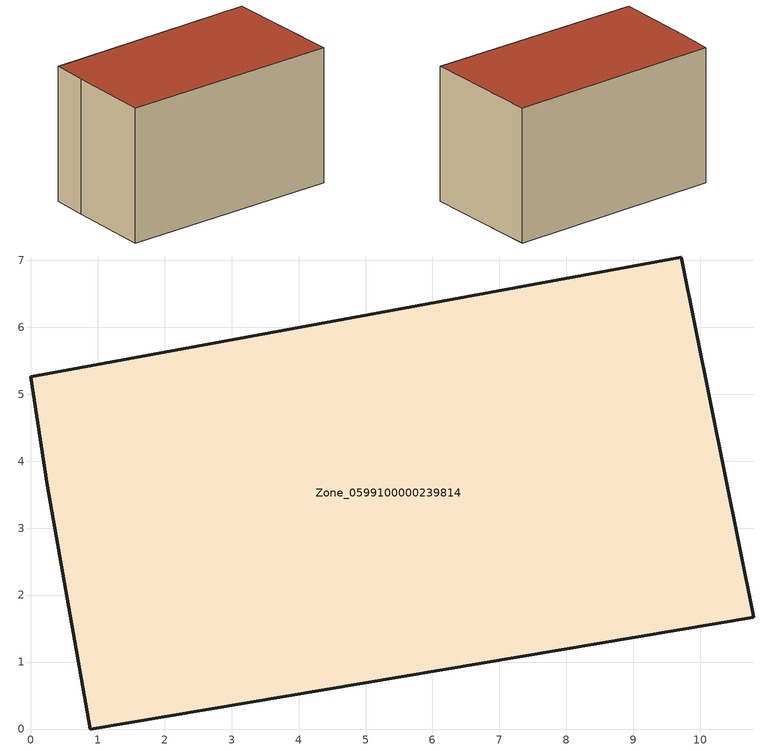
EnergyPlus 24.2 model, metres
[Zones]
Zone_0599100000239814
 floor ground (C_G): 9.72,7.05 10.8,1.67 0.89,0 0.25,3.64 0,5.26 z0.07
 wall outside (C_F): 0.25,3.64 0.89,0 10.8,1.67 9.72,7.05 0,5.26 0.25,3.64 z0.07:6.33
 roof outside (C_R): 10.8,1.67 9.72,7.05 0,5.26 0.25,3.64 0.89,0 z6.33
[BUILDING]
Pand.0599100000239814: North Axis=0; Terrain=City; Loads Convergence Tolerance Value=0.04; Temperature Convergence Tolerance Value=0.4; Solar Distribution=FullExterior; Maximum Number of Warmup Days=25; Minimum Number of Warmup Days=1
[Site:Location]
Rotterdam.The.Hague.AP_ZH_NLD Design_Conditions: Latitude=51.96; Longitude=4.45; Time Zone=1; Elevation=-4.5
[SITE:GROUNDTEMPERATURE:BUILDINGSURFACE]
18, 18, 18, 18, 18, 18, 18, 18, 18, 18, 18, 18
[MATERIAL] Thermal Absorptance=0.9; Solar Absorptance=0.7; Visible Absorptance=0.7
Name | Roughness | Thickness | Conductivity | Density | Specific Heat
G.TI.1946 | MediumSmooth | 0.15 | 1 | 540 | 1210
F.TI.1946 | Rough | 0.3 | 0.857143 | 1920 | 840
R.TI.1946 | MediumRough | 0.2 | 0.1 | 1500 | 1000
[CONSTRUCTION]
C_G: G.TI.1946
C_F: F.TI.1946
C_R: R.TI.1946
[ZONE]
Zone_0599100000239814: Type=1; Multiplier=1; Ceiling Height=Autocalculate; Volume=Autocalculate; Floor Area=autocalculate; Part of Total Floor Area=Yes
[ZONEINFILTRATION:DESIGNFLOWRATE]
Infil_Zone_0599100000239814: Zone or ZoneList or Space or SpaceList=Zone_0599100000239814; Schedule=AlwaysOn; Design Flow Rate Calculation Method=Flow/Area; Flow Rate per Floor Area=0.003; Constant Term Coefficient=1; Temperature Term Coefficient=0; Velocity Term Coefficient=0; Velocity Squared Term Coefficient=0
[HVACTEMPLATE:ZONE:IDEALLOADSAIRSYSTEM]
Zone_0599100000239814: Maximum Heating Supply Air Temperature=50; Minimum Cooling Supply Air Temperature=13; Maximum Heating Supply Air Humidity Ratio=0.0156; Minimum Cooling Supply Air Humidity Ratio=0.0077; Heating Limit=NoLimit; Cooling Limit=NoLimit; Dehumidification Control Type=ConstantSensibleHeatRatio; Cooling Sensible Heat Ratio=0.7; Dehumidification Setpoint=60; Humidification Control Type=None; Humidification Setpoint=30; Outdoor Air Method=None; Outdoor Air Flow Rate per Person=0.00944; Outdoor Air Flow Rate per Zone Floor Area=0; Outdoor Air Flow Rate per Zone=0; Demand Controlled Ventilation Type=None; Outdoor Air Economizer Type=NoEconomizer; Heat Recovery Type=None; Sensible Heat Recovery Effectiveness=0.7; Latent Heat Recovery Effectiveness=0.65
[ZONECONTROL:THERMOSTAT]
ThermostatControl_Zone_0599100000239814: Zone or ZoneList=Zone_0599100000239814; Control Type Schedule=DualSetpointControlType; Control 1=Thermostat_Zone_0599100000239814; Temperature Difference Between Cutout And Setpoint=0
[THERMOSTATSETPOINT:DUALSETPOINT]
Thermostat_Zone_0599100000239814: Heating Setpoint Temperature Schedule=HeatingSetpoint_Zone_0599100000239814; Cooling Setpoint Temperature Schedule=CoolingSetpoint_Zone_0599100000239814
[SCHEDULE:COMPACT]
HeatingSetpoint_Zone_0599100000239814: Through: 12/31, For: AllDays, Until: 24:00, 21
CoolingSetpoint_Zone_0599100000239814: Through: 12/31, For: AllDays, Until: 24:00, 24
DualSetpointControlType: Through: 12/31, For: AllDays, Until: 24:00, 4
AlwaysOn: Through: 12/31, For: AllDays, Until: 24:00, 1
